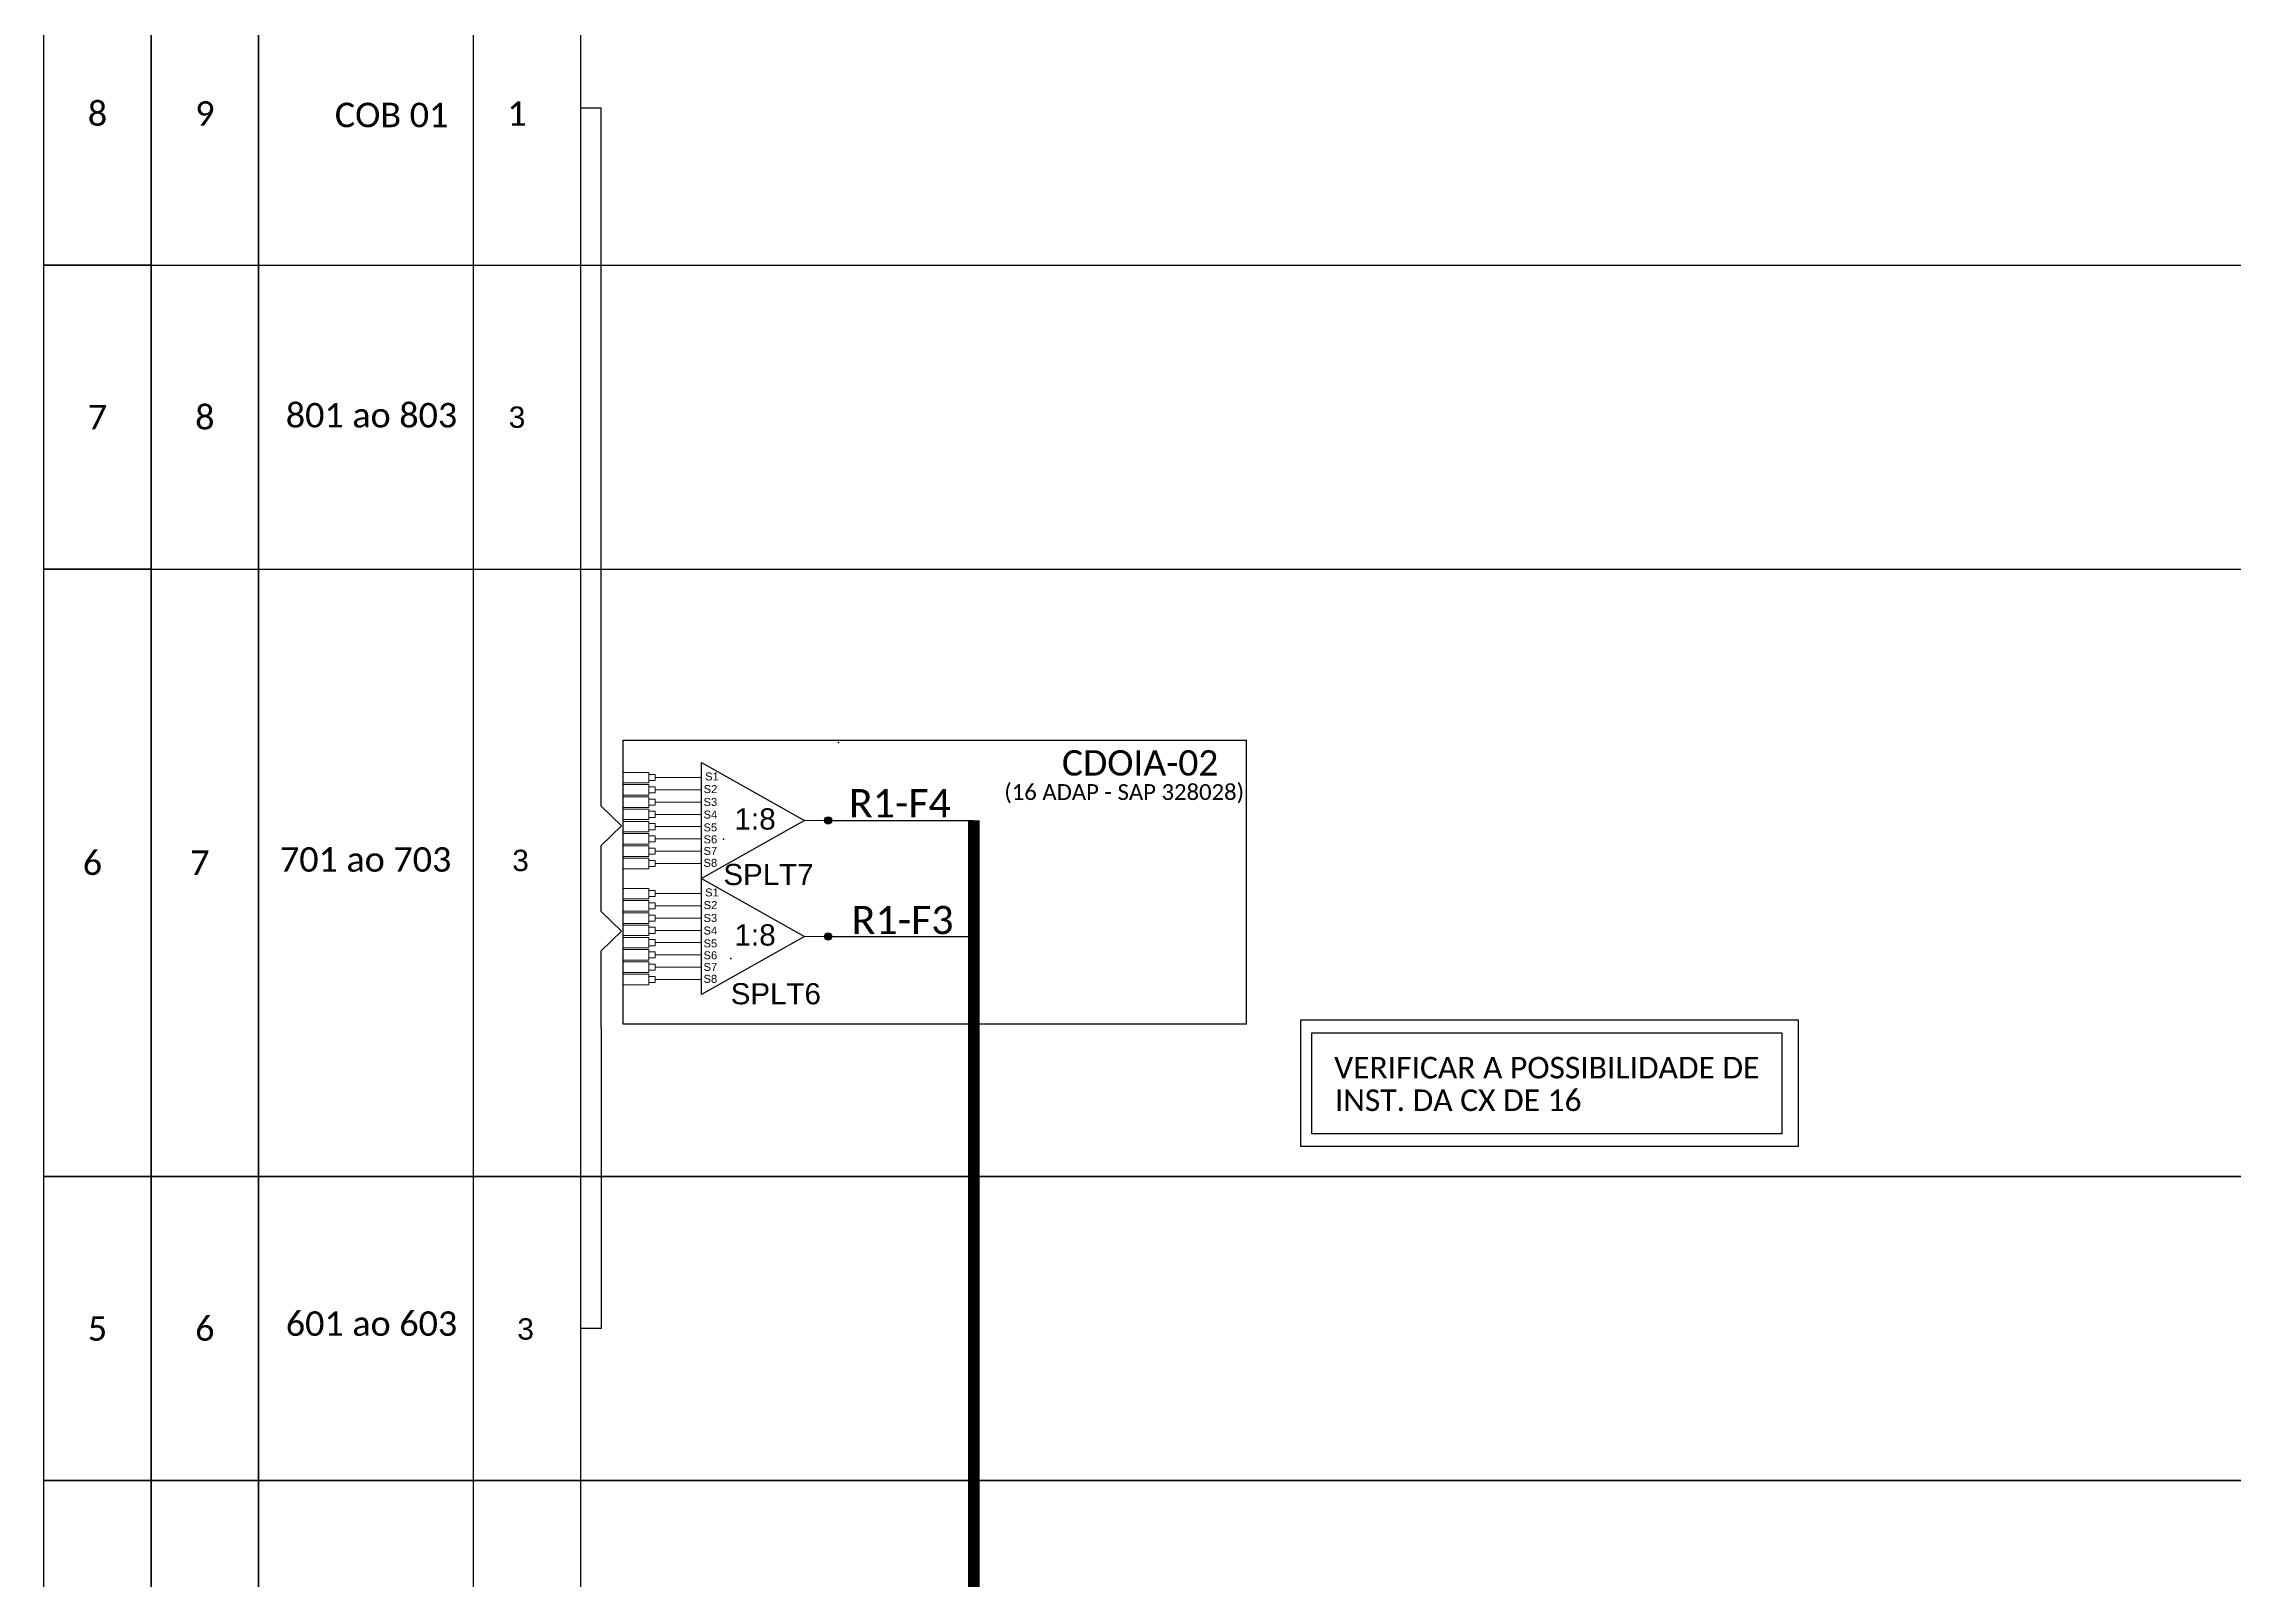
# Model space of a CAD drawing. Header units: metres. Extents: x -1646 to 84, y -452 to 146.
# Drawn here: x -355.5 to -221.2, y -71 to 23.2 of the extents above; entities that cross this region are included whole.
import ezdxf
from ezdxf.enums import TextEntityAlignment as Align

# ---------------------------------------------------------------- set-up
doc = ezdxf.new("R2010")
doc.units = ezdxf.units.M
doc.styles.add('ARIAL', font='arial.ttf')
doc.styles.add('WMF-Calibri0', font='calibri.ttf')

# ---------------------------------------------------------------- blocks, each defined once
blk = doc.blocks.new('SPLITTER_')
blk.add_point((0, 0))
at = {"style": 'ARIAL', "flags": 4}
blk.add_attdef('SPLT', (0, -3.26), '', height=1.5, dxfattribs=at)
blk = doc.blocks.new('A$C415C251F')
at = {"color": 3}
blk.add_point((0, 0), dxfattribs=at)
blk = doc.blocks.new('LEG_CDOIA8_C-SPLT_ESQ')
at = {"color": 3, "extrusion": (0, 0, -1), "xscale": -1, "zscale": -1}
blk.add_blockref('A$C415C251F', (0, 0), dxfattribs=at)
at = {"color": 1, "style": 'WMF-Calibri0', "flags": 4}
blk.add_attdef('CDO', (21.44, -2.61), '', height=2, dxfattribs=at)
blk.add_attdef('MODELO', text='', height=1.5, dxfattribs=at).set_placement((22.54, -4.54), align=Align.CENTER)
at = {"style": 'ARIAL', "flags": 4}
blk.add_attdef('SPLITAGEM', text='', height=1.5, dxfattribs=at).set_placement((18.61, -12.59), align=Align.CENTER)
blk = doc.blocks.new('SPLT_1-8_SC-APC_ESQ')
at = {"color": 3, "lineweight": 0}
for points in [[(2.41, -3.02), (0, -3.02)], [(2.41, -4), (0, -4)], [(2.41, -3.02), (2.41, -4)], [(2.99, -3.51), (7.37, -3.51)], [(2.41, -4.17), (0, -4.17)], [(2.41, -5.16), (0, -5.16)], [(2.41, -5.32), (0, -5.32)], [(2.41, -4.17), (2.41, -5.16)], [(2.41, -5.32), (2.41, -6.31)], [(7.37, -4.66), (2.99, -4.66)], [(7.37, -5.82), (2.99, -5.82)], [(2.41, -6.31), (0, -6.31)], [(2.41, -6.48), (0, -6.48)], [(2.41, -7.46), (0, -7.46)], [(2.41, -7.63), (0, -7.63)], [(2.41, -6.48), (2.41, -7.46)], [(2.41, -7.63), (2.41, -8.62)], [(7.37, -6.97), (2.99, -6.97)], [(7.37, -8.12), (2.99, -8.12)], [(2.41, -8.62), (0, -8.62)], [(2.41, -8.78), (0, -8.78)], [(2.41, -9.77), (0, -9.77)], [(2.41, -9.94), (0, -9.94)], [(2.41, -8.78), (2.41, -9.77)], [(2.41, -9.94), (2.41, -10.92)], [(7.37, -9.28), (2.99, -9.28)], [(2.41, -10.92), (0, -10.92)], [(2.41, -11.09), (0, -11.09)], [(2.41, -12.08), (0, -12.08)], [(2.41, -11.09), (2.41, -12.08)], [(7.37, -10.43), (2.99, -10.43)], [(7.37, -11.58), (2.99, -11.58)]]:
    blk.add_lwpolyline(points, dxfattribs=at)
for points in [[(2.99, -3.22), (2.41, -3.22), (2.41, -3.8), (2.99, -3.8)], [(2.99, -4.38), (2.41, -4.38), (2.41, -4.95), (2.99, -4.95)], [(2.99, -5.53), (2.41, -5.53), (2.41, -6.1), (2.99, -6.1)], [(2.99, -6.68), (2.41, -6.68), (2.41, -7.26), (2.99, -7.26)], [(2.99, -7.84), (2.41, -7.84), (2.41, -8.41), (2.99, -8.41)], [(2.99, -8.99), (2.41, -8.99), (2.41, -9.56), (2.99, -9.56)], [(2.99, -10.14), (2.41, -10.14), (2.41, -10.72), (2.99, -10.72)], [(2.99, -11.3), (2.41, -11.3), (2.41, -11.87), (2.99, -11.87)]]:
    blk.add_lwpolyline(points, close=True, dxfattribs=at)
at = {"color": 1}
blk.add_lwpolyline([(7.37, -2.1), (17.04, -7.55), (7.37, -13), (7.37, -2.1)], dxfattribs=at)
at = {"color": 1, "lineweight": 0}
blk.add_lwpolyline([(17.04, -7.55), (19.26, -7.55)], dxfattribs=at)
at = {"color": 1, "style": 'ARIAL'}
for s, height, p in [('S1', 0.75, (7.7, -3.78)), ('S3', 0.75, (7.55, -6.18)), ('S2', 0.75, (7.56, -4.97)), ('S5', 0.75, (7.55, -8.57)), ('S4', 0.75, (7.55, -7.36)), ('1:8', 2, (10.45, -8.4)), ('S6', 0.75, (7.55, -9.69)), ('S7', 0.75, (7.55, -10.78)), ('S8', 0.75, (7.55, -11.9))]:
    blk.add_text(s, height=height, dxfattribs=at).set_placement(p)

msp = doc.modelspace()

# ---------------------------------------------------------------- hatches: boundary and pattern name
h = msp.add_hatch(color=3)
h.dxf.hatch_style = 1
edge = h.paths.add_edge_path()
edge.add_arc((-307.38, -24.51), 0.221, 0, 360)
h = msp.add_hatch(color=3)
h.dxf.hatch_style = 1
edge = h.paths.add_edge_path()
edge.add_arc((-307.38, -31.64), 0.221, 0, 360)

# ---------------------------------------------------------------- linework, layer by layer
for p, q in [((-348.94, 9.56), (-348.94, 28.2)), ((-342.35, 9.56), (-342.35, 28.2)), ((-342.35, 28.2), (-342.35, 9.56)), ((-329.17, 28.2), (-329.17, -139.61)), ((-322.58, 28.2), (-322.58, -139.61)), ((-348.94, 9.56), (-342.35, 9.56)), ((-348.94, -9.09), (-348.94, 9.56)), ((-342.35, 9.56), (-76.19, 9.56)), ((-342.35, -9.09), (-342.35, 9.56)), ((-342.35, 9.56), (-342.35, -9.09)), ((-329.17, 9.56), (-329.17, -158.26)), ((-322.58, 9.56), (-322.58, -158.26)), ((-348.94, -9.09), (-342.35, -9.09)), ((-348.94, -46.38), (-348.94, -9.09)), ((-342.35, -9.09), (-76.19, -9.09)), ((-342.35, -46.38), (-342.35, -9.09)), ((-342.35, -9.09), (-342.35, -46.38)), ((-329.17, -9.09), (-329.17, -195.55)), ((-322.58, -9.09), (-322.58, -195.55)), ((-342.35, -46.38), (-348.94, -46.38)), ((-348.94, -46.38), (-342.35, -46.38)), ((-348.94, -65.03), (-348.94, -46.38)), ((-76.19, -46.38), (-342.35, -46.38)), ((-342.35, -46.38), (-76.19, -46.38)), ((-342.35, -65.03), (-342.35, -46.38)), ((-342.35, -46.38), (-342.35, -65.03)), ((-342.35, -65.03), (-348.94, -65.03)), ((-348.94, -65.03), (-342.35, -65.03)), ((-348.94, -83.67), (-348.94, -65.03)), ((-76.19, -65.03), (-342.35, -65.03)), ((-342.35, -65.03), (-76.19, -65.03)), ((-342.35, -83.67), (-342.35, -65.03)), ((-342.35, -65.03), (-342.35, -83.67))]:
    msp.add_line(p, q)
for points in [[(-355.53, 28.2), (-348.94, 28.2), (-348.94, 9.56), (-355.53, 9.56)], [(-355.53, 9.56), (-348.94, 9.56), (-348.94, -9.09), (-355.53, -9.09)], [(-355.53, -9.09), (-348.94, -9.09), (-348.94, -46.38), (-355.53, -46.38)], [(-355.53, -46.38), (-348.94, -46.38), (-348.94, -65.03), (-355.53, -65.03)], [(-355.53, -65.03), (-348.94, -65.03), (-348.94, -83.67), (-355.53, -83.67)]]:
    msp.add_lwpolyline(points, close=True)
at = {"color": 3}
for points in [[(-321.32, -23.64), (-321.32, 19.2), (-322.58, 19.2)], [(-321.32, -30.11), (-321.32, -26.05), (-320.07, -24.85), (-321.32, -23.64), (-321.32, -23.64)], [(-321.32, -37.22), (-321.32, -32.52), (-320.07, -31.31), (-321.32, -30.11), (-321.32, -30.11)], [(-321.32, -37.22), (-321.32, -55.7), (-322.58, -55.7)]]:
    msp.add_lwpolyline(points, dxfattribs=at)
at = {"color": 1}
for points in [[(-281.71, -37.02), (-319.96, -37.02), (-319.96, -19.59), (-281.71, -19.59)], [(-281.71, -37.02), (-281.71, -19.59)]]:
    msp.add_lwpolyline(points, dxfattribs=at)
at = {"color": 5, "const_width": 0.726}
msp.add_lwpolyline([(-298.44, -145.96), (-298.44, -24.51)], dxfattribs=at)
at = {"color": 5}
for points in [[(-307.16, -24.51), (-298.44, -24.51)], [(-307.38, -31.64), (-298.44, -31.64)]]:
    msp.add_lwpolyline(points, dxfattribs=at)
at = {"color": 2}
for points in [[(-278.36, -36.76), (-247.83, -36.76), (-247.83, -44.54), (-278.36, -44.54)], [(-277.7, -37.55), (-248.84, -37.55), (-248.84, -43.75), (-277.7, -43.75)]]:
    msp.add_lwpolyline(points, close=True, dxfattribs=at)
at = {"color": 3}
for centre in [(-307.38, -24.51), (-307.38, -31.64)]:
    msp.add_circle(centre, 0.221, dxfattribs=at)

# ---------------------------------------------------------------- block references
ref = msp.add_blockref('LEG_CDOIA8_C-SPLT_ESQ', (-306.74, -19.73), dxfattribs=dict(at, xscale=0.7776000000001768, yscale=0.7776000000001768, zscale=0.7776000000001768))
ref.add_attrib('CDO', 'CDOIA-02', (-293.03, -21.76), dxfattribs={"color": 1, "height": 1.555, "style": 'WMF-Calibri0'})
ref.add_attrib('MODELO', '(16 ADAP - SAP 328028)', dxfattribs={"color": 1, "height": 0.972, "style": 'WMF-Calibri0'}).set_placement((-289.21, -23.26), align=Align.CENTER)
at = {"xscale": 0.6531839999997474, "yscale": 0.6531839999997474, "zscale": 0.6531839999997474}
for p in [(-319.96, -19.59), (-319.96, -26.71)]:
    msp.add_blockref('SPLT_1-8_SC-APC_ESQ', p, dxfattribs=at)
ref = msp.add_blockref('SPLITTER_', (-313.81, -25.66), dxfattribs=dict(xscale=0.8640000000001964, yscale=0.8640000000001964, zscale=0.8640000000001964))
ref.add_attrib('SPLT', 'SPLT7', (-313.81, -28.48), dxfattribs={"height": 1.296, "style": 'ARIAL'})
ref = msp.add_blockref('SPLITTER_', (-313.36, -32.98), dxfattribs=dict(xscale=0.8640000000001964, yscale=0.8640000000001964, zscale=0.8640000000001964))
ref.add_attrib('SPLT', 'SPLT6', (-313.36, -35.8), dxfattribs={"height": 1.296, "style": 'ARIAL'})

# ---------------------------------------------------------------- texts
at = {"style": 'WMF-Calibri0'}
for s, p in [('COB 01', (-337.66, 18.04)), ('801 ao 803', (-340.67, -0.39)), ('701 ao 703', (-341.03, -27.66)), ('601 ao 603', (-340.67, -56.15))]:
    msp.add_text(s, height=1.5, dxfattribs=at).set_placement(p)
at = {"color": 5, "style": 'WMF-Calibri0'}
for s, p in [('R1-F4', (-306.11, -24.32)), ('R1-F3', (-305.94, -31.49))]:
    msp.add_text(s, height=1.728, dxfattribs=at).set_placement(p)
at = {"color": 1, "style": 'WMF-Calibri0'}
for s, p in [('VERIFICAR A POSSIBILIDADE DE', (-276.32, -40.35)), ('INST. DA CX DE 16', (-276.28, -42.35))]:
    msp.add_text(s, height=1.3195, dxfattribs=at).set_placement(p)
at = {"flags": 12}
for tag, height, style, p in [('8', 1.5, 'WMF-Calibri0', (-352.23, 18.88)), ('9', 1.5, 'WMF-Calibri0', (-345.64, 18.88)), ('1', 1.5, 'WMF-Calibri0', (-326.48, 18.88)), ('7', 1.5, 'WMF-Calibri0', (-352.23, 0.24)), ('8', 1.5, 'WMF-Calibri0', (-345.64, 0.24)), ('3', 1.31, 'ARIAL', (-326.48, 0.24)), ('6', 1.5, 'WMF-Calibri0', (-352.54, -27.11)), ('7', 1.5, 'WMF-Calibri0', (-345.95, -27.11)), ('3', 1.31, 'ARIAL', (-326.26, -26.97)), ('5', 1.5, 'WMF-Calibri0', (-352.23, -55.7)), ('6', 1.5, 'WMF-Calibri0', (-345.64, -55.7)), ('3', 1.31, 'ARIAL', (-325.95, -55.73))]:
    msp.add_attdef(tag, text='XX', height=height, dxfattribs=dict(at, style=style)).set_placement(p, align=Align.MIDDLE_CENTER)

doc.saveas('drawing.dxf')
